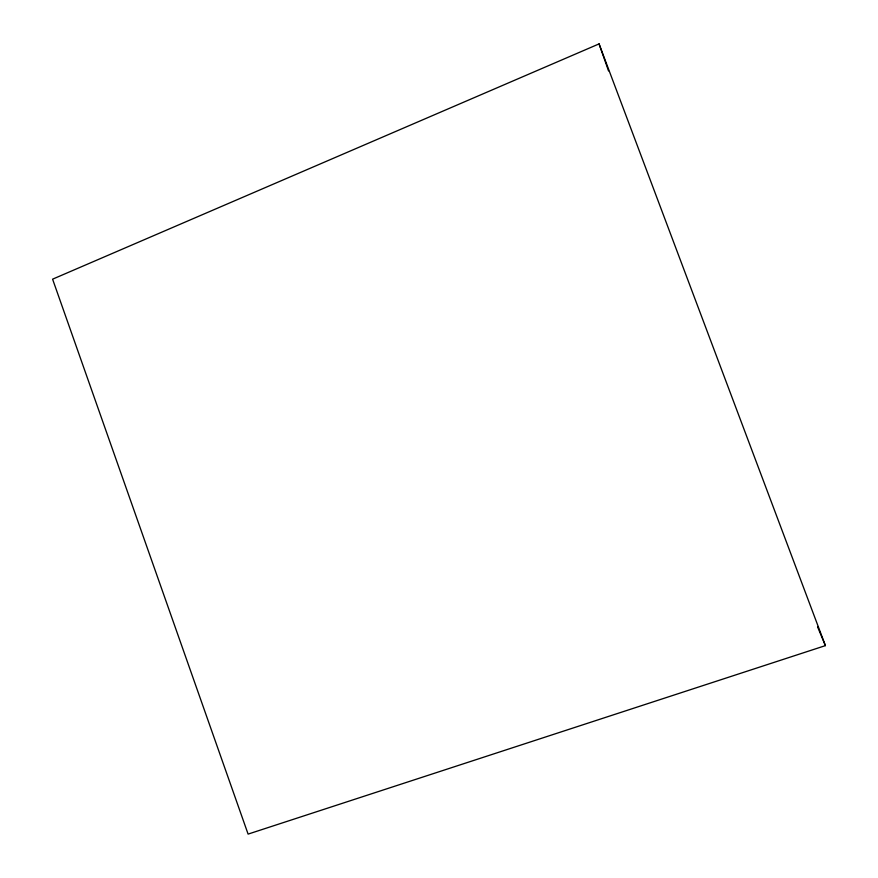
<?xml version="1.0" encoding="UTF-8"?>
<svg xmlns="http://www.w3.org/2000/svg" width="878" height="878" viewBox="0 0 878 878"><rect width="100%" height="100%" fill="white"/><g stroke="black" fill="none" stroke-linecap="round" stroke-linejoin="round"><path stroke-width="1.32" d="M599.059 43.9L52.592 279.171L248.101 834.1L825.408 645.626L599.059 43.9L608.531 70.909M817.605 626.958L825.408 645.626"/></g></svg>
